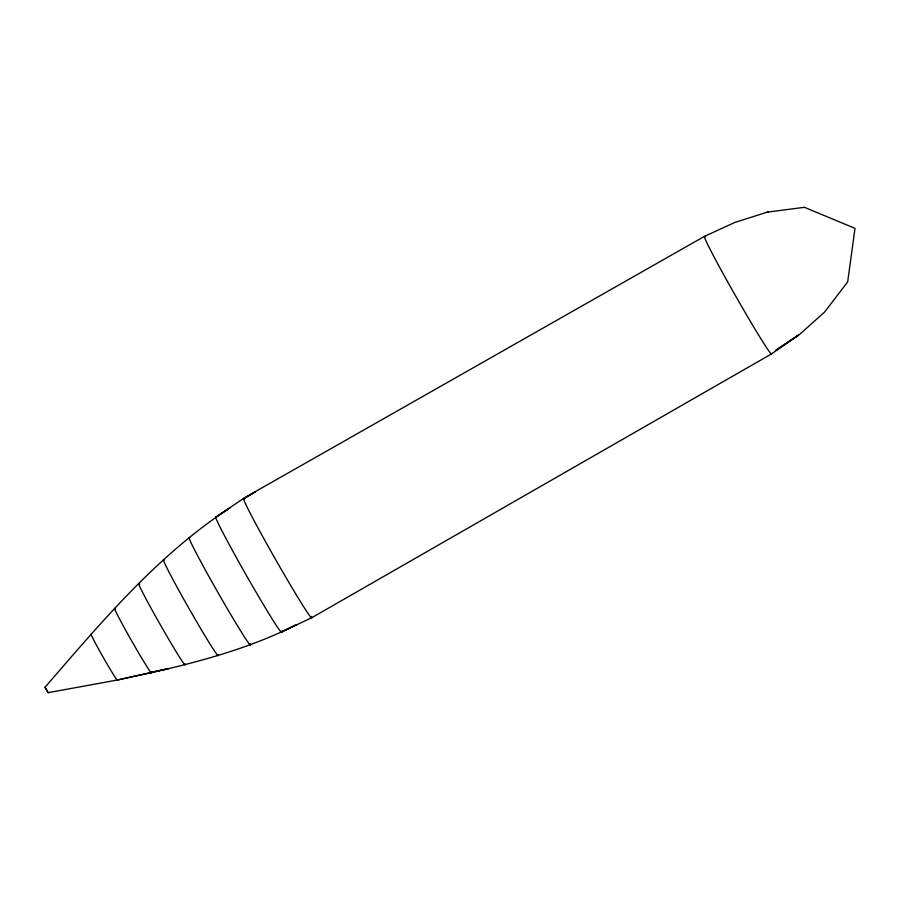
<?xml version="1.0" encoding="UTF-8"?>
<svg xmlns="http://www.w3.org/2000/svg" width="900" height="900" viewBox="0 0 900 900"><rect width="100%" height="100%" fill="white"/><g stroke="black" fill="none" stroke-linecap="round" stroke-linejoin="round"><path stroke-width="1.35" d="M776.014 350.134L798.626 334.957L771.367 354.004L311.738 617.738L281.644 631.867L296.224 624.836C255.87 645.244 212.175 658.215 168.345 668.7L117.203 680.051L48.094 692.674L45 687.296C101.183 622.361 157.455 555.165 230.006 507.814L215.64 517.309L243.664 498.364L255.431 491.76L243.461 498.904L254.925 491.861L704.284 236.453L734.918 222.412L767.205 212.164L804.442 207.304L855 228.352L847.676 281.869L824.636 312.03L799.099 334.868L776.092 350.123M151.088 672.671L117.203 680.051M168.03 668.768L151.403 672.39L168.345 668.7M767.205 212.164L768.195 211.95M45.023 687.285L45.473 687.938M45.551 688.072L46.35 689.411M46.564 689.794L48.094 692.663M117.304 679.849A26.482 0.945 60.3 0 1 103.073 657.067A26.482 0.945 60.3 0 1 91.35 634.32M151.132 671.636A37.226 1.327 60.3 0 1 132.131 641.745A37.226 1.327 60.3 0 1 115.335 609.03M184.984 663.952A46.913 1.676 60.3 0 1 159.941 624.105A46.913 1.676 60.3 0 1 139.601 584.314M217.98 654.525A55.238 1.969 60.3 0 1 189.472 609.311A55.238 1.969 60.3 0 1 164.025 560.149M250.178 643.635A61.875 2.205 60.3 0 1 218.227 592.999A61.875 2.205 60.3 0 1 189.743 537.93M281.396 631.035A66.499 2.374 60.3 0 1 247.072 576.607A66.499 2.374 60.3 0 1 216.45 517.421M311.468 616.455A68.782 2.453 60.3 0 1 275.951 560.149A68.782 2.453 60.3 0 1 244.282 498.926M771.57 353.464A67.77 2.419 60.3 0 1 735.154 295.144A67.77 2.419 60.3 0 1 705.139 236.925"/></g></svg>
